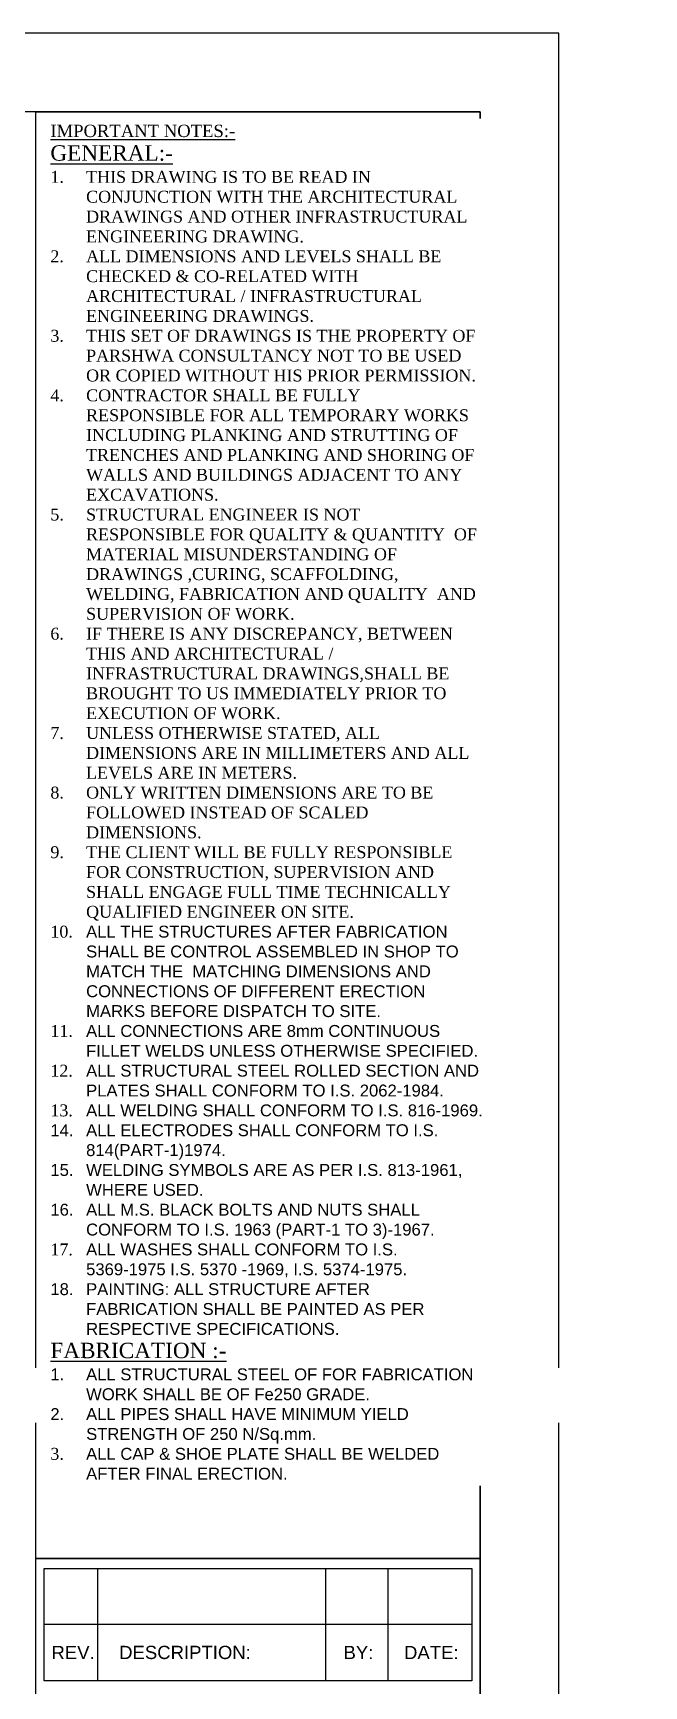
# Model space of a CAD drawing. Header units: millimetres. Extents: x 3470347 to 5996549, y -3470518 to 17149644.
# Drawn here: x 4821886 to 4827151, y 6959519 to 6973760 of the extents above; entities that cross this region are included whole.
import ezdxf

# ---------------------------------------------------------------- set-up
doc = ezdxf.new("R2010")
doc.units = ezdxf.units.MM
doc.header["$MEASUREMENT"] = 0
doc.layers.get('0').update_dxf_attribs({"linetype": 'CONTINUOUS', "lineweight": 25})
doc.layers.add('Grid', color=44, linetype='CONTINUOUS')
doc.layers.add('STR TEX', color=4, linetype='CONTINUOUS')
doc.layers.add('SHEET', color=7, linetype='CONTINUOUS', lineweight=15)
doc.styles.add('Aerial', font='times.ttf')
doc.styles.add('JAINIL', font='times.ttf')
doc.styles.add('TEXT3', font='geniso.shx')

msp = doc.modelspace()

# ---------------------------------------------------------------- linework, layer by layer
at = {"lineweight": 25}
for p, q in [((4822440.81, 6960531.28, 0), (4822440.81, 6959562.92, 0)), ((4824407.4, 6960531.28, 0), (4824407.4, 6959562.92, 0)), ((4824945.25, 6960531.28, 0), (4824945.25, 6959562.92, 0)), ((4821982.94, 6960050.72, 0), (4825666.82, 6960050.72, 0))]:
    msp.add_line(p, q, dxfattribs=at)
at = {"color": 192, "lineweight": 25, "elevation": 0}
msp.add_lwpolyline([(4790735.33, 6948528.95), (4826419.13, 6948528.95), (4826419.13, 6973759.95), (4790735.33, 6973759.95)], close=True, dxfattribs=at)
at = {"lineweight": 25, "elevation": 0}
for points in [[(4825739.44, 6960618.37), (4821910.31, 6960618.37), (4821910.31, 6973081.53), (4825739.44, 6973081.53)], [(4821910.31, 6960618.37), (4825739.44, 6960618.37), (4825739.44, 6949207.37), (4821910.31, 6949207.37)], [(4821982.94, 6960531.28), (4825666.82, 6960531.28), (4825666.82, 6959562.92), (4821982.94, 6959562.92)]]:
    msp.add_lwpolyline(points, close=True, dxfattribs=at)
at = {"layer": 'SHEET', "color": 220, "lineweight": 25, "elevation": 0}
msp.add_lwpolyline([(4791415.02, 6949207.37), (4825739.44, 6949207.37), (4825739.44, 6973081.53), (4791415.02, 6973081.53)], close=True, dxfattribs=at)

# ---------------------------------------------------------------- texts
at = {"layer": 'STR TEX', "color": 6, "lineweight": 25, "char_height": 114.2127, "attachment_point": 4, "style": 'JAINIL'}
for s, insert in [('\\pxql;{\\farial|b0|i0|c0|p0;\\C31;REV.}', (4822044.99, 6959807.33, 0)), ('\\pxql;{\\farial|b0|i0|c0|p0;\\C31;DESCRIPTION:}', (4822628.51, 6959807.33, 0)), ('\\pxql;{\\farial|b0|i0|c0|p0;\\C31;BY:}', (4824562.39, 6959807.33, 0)), ('\\pxql;{\\farial|b0|i0|c0|p0;\\C31;DATE:}', (4825083.69, 6959807.33, 0))]:
    msp.add_mtext(s, dxfattribs=dict(at, insert=insert))

# ---------------------------------------------------------------- next in the draw order: texts
at = {"layer": 'Grid', "color": 7, "lineweight": 25, "insert": (4822035.49, 6972970.33, 0), "char_height": 102.65464, "attachment_point": 1, "style": 'Aerial', "bg_fill": 2}
msp.add_mtext_dynamic_manual_height_columns('{\\H1.035928x;\\L\\C71;IMPORTANT NOTES:-\\P\\H1.245572x;\\C4;GENERAL:-}\\P\\pxi-3,l3,t3;1.^ITHIS DRAWING IS TO BE READ IN CONJUNCTION WITH THE ARCHITECTURAL DRAWINGS AND OTHER INFRASTRUCTURAL ENGINEERING DRAWING.\\P2.^IALL DIMENSIONS AND LEVELS SHALL BE CHECKED & CO-RELATED WITH ARCHITECTURAL / INFRASTRUCTURAL ENGINEERING DRAWINGS.\\P3.^I{\\C0;THIS SET OF DRAWINGS IS THE PROPERTY OF PARSHWA CONSULTANCY NOT TO BE USED OR COPIED WITHOUT HIS PRIOR PERMISSION.\\P4.^ICONTRACTOR SHALL BE FULLY RESPONSIBLE FOR ALL TEMPORARY WORKS INCLUDING PLANKING AND STRUTTING OF TRENCHES AND PLANKING AND SHORING OF WALLS AND BUILDINGS ADJACENT TO ANY EXCAVATIONS.\\P5.^ISTRUCTURAL ENGINEER IS NOT RESPONSIBLE FOR QUALITY & QUANTITY  OF MATERIAL MISUNDERSTANDING OF DRAWINGS ,CURING, SCAFFOLDING, WELDING, FABRICATION AND QUALITY  AND SUPERVISION OF WORK.}\\P6.^IIF THERE IS ANY DISCREPANCY, BETWEEN THIS AND ARCHITECTURAL / INFRASTRUCTURAL DRAWINGS,SHALL BE BROUGHT TO US IMMEDIATELY PRIOR TO \\A1;EXECUTION OF WORK.\\P7.^IUNLESS OTHERWISE STATED, ALL DIMENSIONS ARE IN MILLIMETERS AND ALL LEVELS ARE IN METERS.\\P8.^IONLY WRITTEN DIMENSIONS ARE TO BE FOLLOWED INSTEAD OF SCALED DIMENSIONS.\\P9.^I\\A0;\\C0;THE CLIENT WILL BE FULLY RESPONSIBLE FOR CONSTRUCTION, SUPERVISION AND SHALL ENGAGE FULL TIME TECHNICALLY QUALIFIED ENGINEER ON SITE.\\P\\A1;\\C7;10.^I\\A0;\\fArial|b0|i0|c0|p34;ALL THE STRUCTURES AFTER FABRICATION SHALL BE CONTROL ASSEMBLED IN SHOP TO MATCH THE  MATCHING DIMENSIONS AND CONNECTIONS OF DIFFERENT ERECTION MARKS BEFORE DISPATCH TO SITE.\\P\\A1;\\fTimes New Roman|b0|i0|c0|p18;11.^I\\A0;\\fArial|b0|i0|c0|p34;ALL CONNECTIONS ARE 8mm CONTINUOUS FILLET WELDS UNLESS OTHERWISE SPECIFIED.\\P\\A1;\\fTimes New Roman|b0|i0|c0|p18;12.^I\\A0;\\fArial|b0|i0|c0|p34;ALL STRUCTURAL STEEL ROLLED SECTION AND PLATES SHALL CONFORM TO I.S. 2062-1984.\\P\\A1;\\fTimes New Roman|b0|i0|c0|p18;13.^I\\A0;\\fArial|b0|i0|c0|p34;ALL WELDING SHALL CONFORM TO I.S. 816-1969.\\P14.^IALL ELECTRODES SHALL CONFORM TO I.S. 814(PART-1)1974.\\P15.^IWELDING SYMBOLS ARE AS PER I.S. 813-1961, WHERE USED.\\P16.^IALL M.S. BLACK BOLTS AND NUTS SHALL CONFORM TO I.S. 1963 (PART-1 TO 3)-1967.\\P\\A1;\\fTimes New Roman|b0|i0|c0|p18;17.^I\\A0;\\fArial|b0|i0|c0|p34;ALL WASHES SHALL CONFORM TO I.S. 5369-1975 I.S. 5370 -1969, I.S. 5374-1975.\\P18.^IPAINTING: ALL STRUCTURE AFTER FABRICATION SHALL BE PAINTED AS PER RESPECTIVE SPECIFICATIONS.\\P\\pi0,l0,tz;\\A1;\\fTimes New Roman|b0|i0|c0|p18;\\H1.290323x;\\L\\C4;FABRICATION :-\\P\\pi-3,l3,t3;\\fArial|b0|i0|c0|p34;\\H0.775x;\\l\\C7;1.^I\\A0;ALL STRUCTURAL STEEL OF FOR FABRICATION WORK SHALL BE OF Fe250 GRADE.\\P2.^IALL PIPES SHALL HAVE MINIMUM YIELD STRENGTH OF 250 N/Sq.mm.\\P\\fTimes New Roman|b0|i0|c0|p18;3.^I\\fArial|b0|i0|c0|p34;ALL CAP & SHOE PLATE SHALL BE WELDED AFTER FINAL ERECTION.', width=3701.6679, gutter_width=411.57, heights=[38057.4], dxfattribs=at)

# ---------------------------------------------------------------- next in the draw order: texts
at = {"lineweight": 25, "insert": (4778790.95, 6962140.22, 0), "char_height": 234.2503, "width": 64011.7273, "attachment_point": 1, "style": 'TEXT3', "bg_fill": 2}
msp.add_mtext('{\\ftimes new roman|b0|i0|c0|p0;\\LSEGREGATION PLANT SHED, JUNAGADH.}', dxfattribs=at)

doc.saveas('drawing.dxf')
